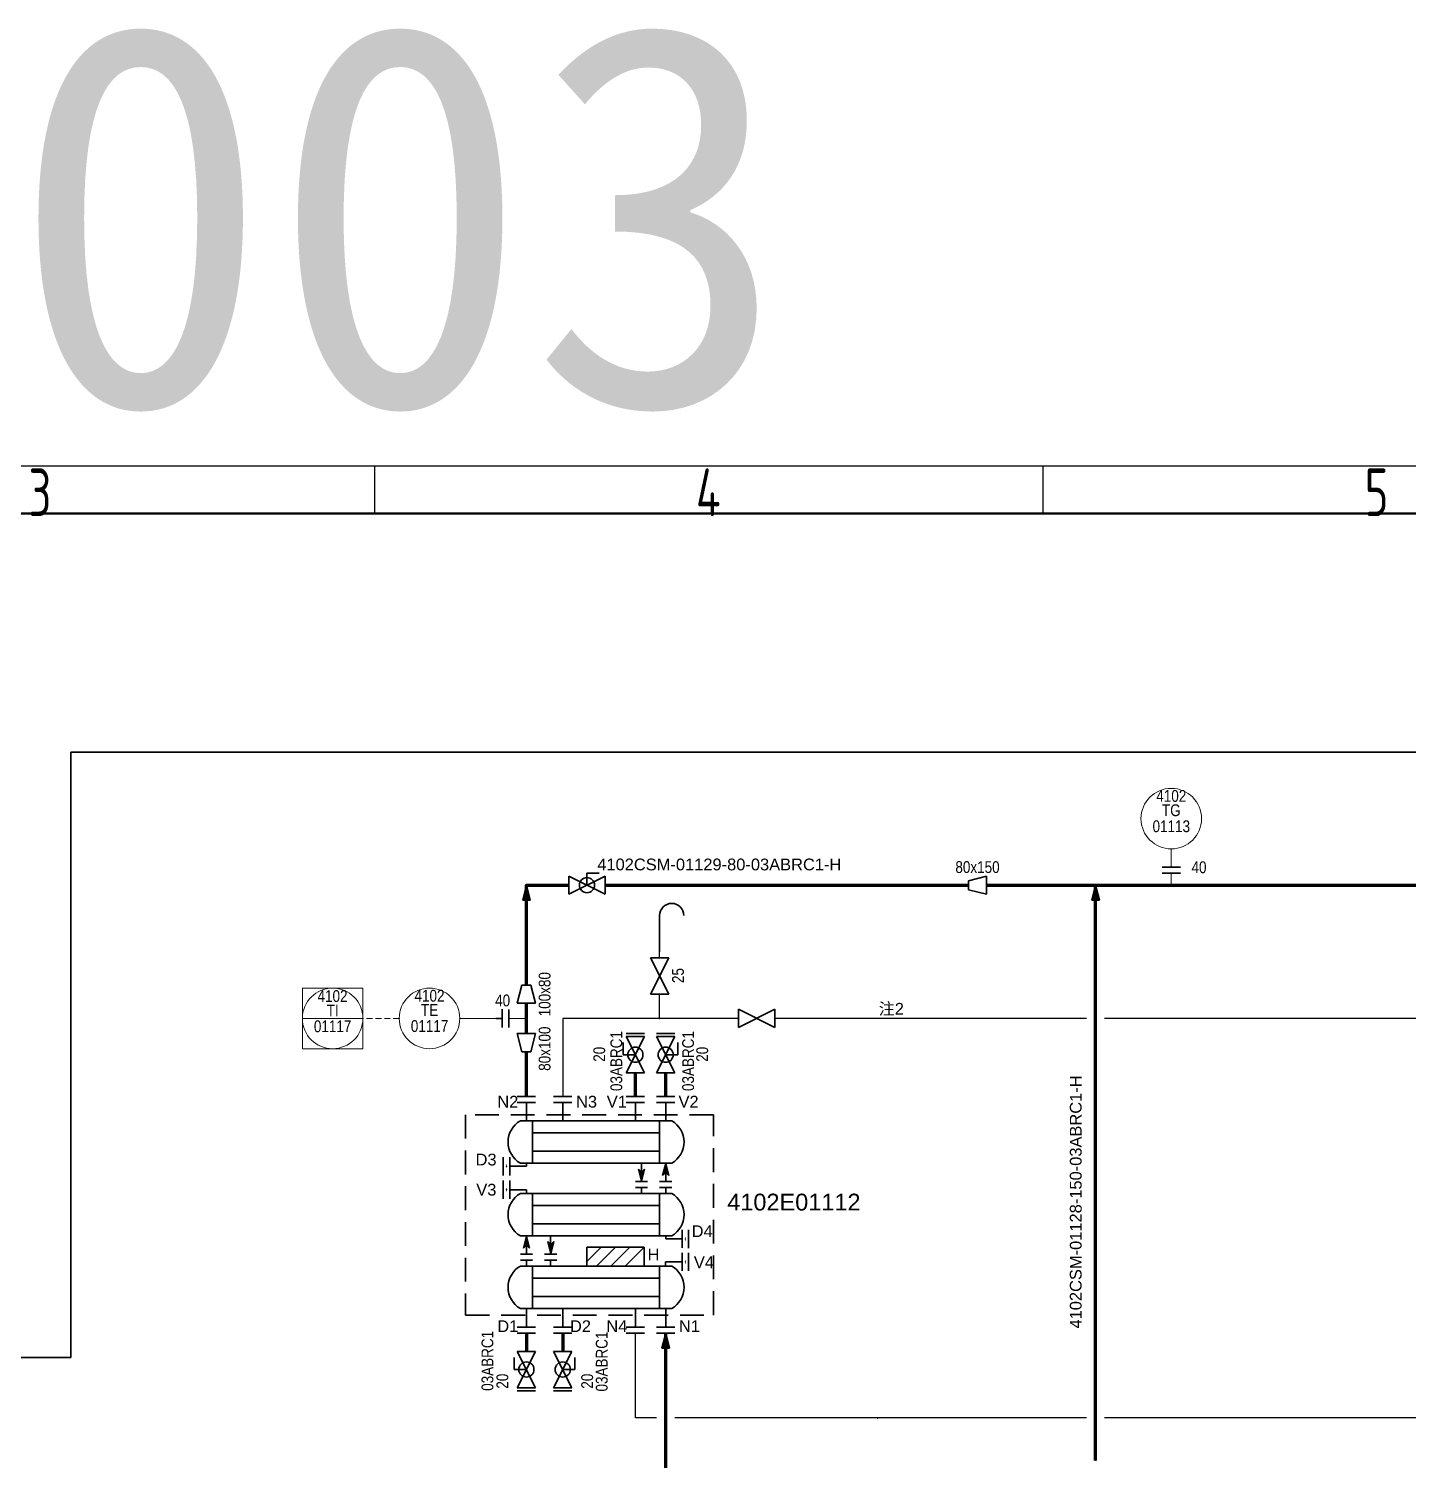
# Model space of a CAD drawing. Extents: x 757 to 8510, y -6585 to 527.
# Drawn here: x 3755.7 to 4045.1, y -486.3 to -185.9 of the extents above; entities that cross this region are included whole.
import ezdxf
from ezdxf.enums import TextEntityAlignment as Align

# ---------------------------------------------------------------- set-up
doc = ezdxf.new("R2010")
doc.units = 0
doc.header["$MEASUREMENT"] = 0
doc.linetypes.add('DASHED', pattern=[0.75, 0.5, -0.25])
doc.linetypes.add('ELECTRIC', pattern=[0.1875, 0.125, -0.0625])
doc.layers.get('0').update_dxf_attribs({"linetype": 'CONTINUOUS'})
for name, color, linetype in [('10', 7, 'CONTINUOUS'), ('11', 7, 'CONTINUOUS'), ('12', 7, 'CONTINUOUS'), ('ConsistencyChecks', 7, 'CONTINUOUS'), ('Default', 6, 'CONTINUOUS'), ('Notes', 7, 'CONTINUOUS'), ('PUB_TITLE', 1, 'CONTINUOUS'), ('图框', 92, 'CONTINUOUS')]:
    doc.layers.add(name, color=color, linetype=linetype)
doc.styles.add('Arial', font='arial.ttf')
doc.styles.add('Arial Narrow', font='ARIALN.TTF')
doc.styles.add('CD-Title Block', font='gbenor.shx', dxfattribs={"width": 0.8, "bigfont": 'gbcbig.shx'})
doc.styles.add('txt.shx', font='arial.ttf')

# ---------------------------------------------------------------- blocks, each defined once
blk = doc.blocks.new('DISCR FIELD MOUNTED TT')
at = {"color": 0, "linetype": 'ByBlock', "lineweight": -2}
blk.add_circle((0, 0), 6.35, dxfattribs=at)
blk = doc.blocks.new('DOUBLE FLANGE')
at = {"color": 0, "linetype": 'ByBlock', "lineweight": -2}
for p, q in [((0, -1.905), (0, 1.905)), ((1.27, -1.905), (1.27, 1.905))]:
    blk.add_line(p, q, dxfattribs=at)
blk = doc.blocks.new('FREE VENT')
at = {"color": 0, "linetype": 'ByBlock', "lineweight": -2}
blk.add_line((0, 0), (0, 7.62), dxfattribs=at)
blk.add_arc((2.54, 7.62), 2.54, 0, 180, dxfattribs=at)
blk = doc.blocks.new('CONCENTRIC')
at = {"color": 0, "linetype": 'ByBlock', "lineweight": -2}
for p, q in [((-1.905, -1.905), (-1.905, 1.905)), ((-1.905, 1.905), (1.905, 0.953)), ((1.905, 0.953), (1.905, -0.952)), ((1.905, -0.952), (-1.905, -1.905))]:
    blk.add_line(p, q, dxfattribs=at)
blk = doc.blocks.new('GLOBE VALVE')
at = {"color": 0, "linetype": 'ByBlock', "lineweight": -2}
for p, q in [((-3.81, -1.905), (3.81, 1.905)), ((3.81, -1.905), (-3.81, 1.905)), ((-3.81, 1.905), (-3.81, -1.905)), ((3.81, 1.905), (3.81, -1.905))]:
    blk.add_line(p, q, dxfattribs=at)
blk = doc.blocks.new('FLANGE BLIND WITHOUT TAP', base_point=(0.306, 0))
at = {"color": 0, "linetype": 'ByBlock', "lineweight": -2}
blk.add_line((0.635, -1.905), (0.635, 1.905), dxfattribs=at)
blk = doc.blocks.new('CHENGDA-DCS FUNC ACCESS IN PRIME LOC~1', base_point=(1.27, 1.27))
at = {"color": 0, "linetype": 'ByBlock', "lineweight": -2}
for p, q in [((-5.08, 7.62), (7.62, 7.62)), ((-5.08, -5.08), (-5.08, 7.62)), ((7.62, 7.62), (7.62, -5.08)), ((-5.08, 1.27), (7.62, 1.27)), ((7.62, -5.08), (-5.08, -5.08))]:
    blk.add_line(p, q, dxfattribs=at)
blk.add_circle((1.27, 1.27), 6.35, dxfattribs=at)
blk = doc.blocks.new('FLANGE TO AP AND TT')
at = {"color": 0, "linetype": 'ByBlock', "lineweight": -2}
for p, q in [((0, 0), (-1.27, 0)), ((0, -1.91), (0, 1.9)), ((1.37, -1.89), (1.37, 1.92))]:
    blk.add_line(p, q, dxfattribs=at)
blk = doc.blocks.new('CHENGDA-FLANGED NOZZLE CONNECT TO TT')
at = {"color": 0, "linetype": 'ByBlock', "lineweight": -2}
for p, q in [((0, 0), (2.54, 0)), ((2.54, 0), (2.54, 1.905)), ((2.54, 1.905), (2.54, -1.905)), ((3.81, 1.905), (3.81, -1.905))]:
    blk.add_line(p, q, dxfattribs=at)
blk = doc.blocks.new('BALL VALVE')
at = {"color": 0, "linetype": 'ByBlock', "lineweight": -2}
for p, q in [((-3.81, 1.905), (-3.81, -1.905)), ((3.81, -1.905), (-3.81, 1.905)), ((-3.81, -1.905), (3.81, 1.905)), ((0, 0), (0, 2.54)), ((0, 2.54), (2.54, 2.54)), ((3.81, 1.905), (3.81, -1.905))]:
    blk.add_line(p, q, dxfattribs=at)
blk.add_circle((0, 0), 1.587, dxfattribs=at)
blk = doc.blocks.new('A1图框_H')
at = {"layer": '图框', "linetype": 'Continuous'}
for p, q in [((-410.5, 584), (-410.5, 574)), ((-270.33, 584), (-270.33, 574))]:
    blk.add_line(p, q, dxfattribs=at)
blk.add_lwpolyline([(-831, 584), (10, 584), (10, -10), (-831, -10)], close=True, dxfattribs=at)
at = {"layer": '图框', "linetype": 'Continuous', "const_width": 0.5}
blk.add_lwpolyline([(-806, 574), (0, 574), (0, 0), (-806, 0)], close=True, dxfattribs=at)
at = {"layer": '图框', "linetype": 'Continuous', "style": 'CD-Title Block', "width": 0.8}
for s, p in [('3', (-480.67, 578.47)), ('4', (-340.5, 578.47)), ('5', (-200.33, 578.47))]:
    blk.add_text(s, height=10, dxfattribs=at).set_placement(p, align=Align.MIDDLE)

msp = doc.modelspace()

# ---------------------------------------------------------------- hatches: boundary and pattern name
at = {"layer": '11', "linetype": 'ByBlock'}
for points in [[(3860.11, -365.62), (3859.33, -368.78), (3860.91, -368.78)], [(3979.49, -365.62), (3978.71, -368.78), (3980.29, -368.78)], [(3889.32, -459.6), (3888.54, -462.76), (3890.12, -462.76)]]:
    msp.add_hatch(color=7, dxfattribs=at).paths.add_polyline_path(points)

# ---------------------------------------------------------------- linework, layer by layer
at = {"layer": '10', "color": 16, "linetype": 'DASHED', "lineweight": 35, "ltscale": 10, "true_color": 0x800000}
for p, q in [((3847.34, -413.77), (3847.34, -455.79)), ((3899.33, -413.77), (3847.34, -413.77)), ((3899.33, -455.79), (3899.33, -413.77)), ((3847.34, -455.79), (3899.33, -455.79))]:
    msp.add_line(p, q, dxfattribs=at)
at = {"layer": '10', "color": 16, "linetype": 'Continuous', "lineweight": 35, "true_color": 0x800000}
for p, q in [((3856.61, -422.68), (3856.61, -426.49)), ((3860.11, -424.58), (3856.61, -424.58)), ((3860.11, -423.93), (3860.11, -424.58)), ((3856.62, -431.4), (3856.62, -427.59)), ((3860.11, -429.49), (3856.62, -429.49)), ((3860.11, -430.28), (3860.11, -429.49)), ((3892.78, -437.91), (3892.78, -441.72)), ((3889.33, -439.16), (3889.33, -439.82)), ((3889.33, -439.82), (3892.78, -439.82)), ((3892.77, -446.52), (3892.77, -442.71)), ((3889.3, -444.61), (3892.77, -444.61)), ((3889.3, -445.46), (3889.3, -444.61))]:
    msp.add_line(p, q, dxfattribs=at)
at = {"layer": '10', "color": 7, "linetype": 'Continuous', "lineweight": 35}
for p, q in [((3872.81, -444.52), (3875.8, -441.52)), ((3872.81, -441.52), (3872.81, -445.52)), ((3884.81, -441.52), (3872.81, -441.52)), ((3874.81, -445.52), (3878.8, -441.52)), ((3877.81, -445.52), (3881.8, -441.52)), ((3880.81, -445.52), (3884.81, -441.52)), ((3884.81, -445.52), (3884.81, -441.52)), ((3872.81, -445.52), (3884.81, -445.52))]:
    msp.add_line(p, q, dxfattribs=at)
at = {"layer": '11', "color": 56, "linetype": 'Continuous', "lineweight": 35, "true_color": 0x808000}
msp.add_line((3764.57, -337.68), (4111.57, -337.68), dxfattribs=at)
at = {"layer": '11', "color": 7, "linetype": 'Continuous', "lineweight": 35}
for p, q in [((3860.11, -365.62), (3859.33, -368.78)), ((3860.91, -368.78), (3860.11, -365.62)), ((3979.49, -365.62), (3978.71, -368.78)), ((3980.29, -368.78), (3979.49, -365.62)), ((3859.33, -368.78), (3860.91, -368.78)), ((3978.71, -368.78), (3980.29, -368.78)), ((3889.32, -459.6), (3888.54, -462.76)), ((3890.12, -462.76), (3889.32, -459.6)), ((3888.54, -462.76), (3890.12, -462.76))]:
    msp.add_line(p, q, dxfattribs=at)
at = {"layer": '11', "color": 56, "linetype": 'Continuous', "lineweight": 35, "true_color": 0x808000}
for points in [[(3764.57, -337.68), (3764.57, -464.68)], [(3764.57, -464.68), (3664.11, -464.68)]]:
    msp.add_lwpolyline(points, dxfattribs=at)
at = {"layer": '11', "color": 7, "linetype": 'Continuous', "lineweight": 0}
for points in [[(3860.11, -365.62), (3859.33, -368.78), (3860.91, -368.78)], [(3979.49, -365.62), (3978.71, -368.78), (3980.29, -368.78)], [(3889.32, -459.6), (3888.54, -462.76), (3890.12, -462.76)]]:
    msp.add_lwpolyline(points, close=True, dxfattribs=at)
at = {"layer": '11', "color": 56, "linetype": 'Continuous', "lineweight": 70, "true_color": 0x808000}
for points in [[(3860.11, -386.57), (3860.11, -365.62), (3869, -365.62)], [(3876.62, -365.62), (3952.82, -365.62)], [(3956.63, -365.62), (3979.49, -365.62)], [(3979.49, -486.27), (3979.49, -365.62)], [(3979.49, -365.62), (3995.36, -365.62)], [(3995.36, -365.62), (4111.57, -365.62)], [(3860.11, -393.56), (3860.11, -390.38)], [(3860.11, -396.73), (3860.11, -393.56)], [(3860.11, -409.96), (3860.11, -400.54)], [(3882.97, -409.96), (3882.97, -404.99)], [(3889.32, -409.96), (3889.32, -404.99)], [(3855.97, -424.58), (3855.9, -424.58)], [(3855.98, -429.49), (3855.9, -429.49)], [(3893.41, -439.82), (3893.47, -439.82)], [(3893.41, -444.61), (3893.47, -444.61)], [(3860.11, -459.6), (3860.11, -463.41)], [(3867.73, -459.6), (3867.73, -463.41)], [(3889.32, -506.59), (3889.32, -459.6)]]:
    msp.add_lwpolyline(points, dxfattribs=at)
at = {"layer": '11', "color": 30, "linetype": 'Continuous', "lineweight": 25, "true_color": 0xff8000}
for points in [[(3888.05, -380.86), (3888.05, -379.59)], [(3888.05, -393.56), (3888.05, -388.48)], [(3888.05, -393.56), (3867.73, -393.56), (3867.73, -409.96)], [(3904.56, -393.56), (3888.05, -393.56)], [(3977.59, -393.56), (3912.18, -393.56)], [(4111.57, -393.56), (3981.39, -393.56)], [(3887.42, -477.38), (3882.97, -477.38), (3882.97, -459.6)], [(3933.77, -477.38), (3891.22, -477.38)], [(3977.59, -477.38), (3933.77, -477.38)], [(4111.57, -477.38), (3981.39, -477.38)]]:
    msp.add_lwpolyline(points, dxfattribs=at)
at = {"layer": '11', "color": 7, "linetype": 'Continuous', "lineweight": 35}
for p in [(3979.49, -365.62), (3995.36, -365.62), (3860.11, -393.56), (3888.05, -393.56), (3933.77, -477.38)]:
    msp.add_point(p, dxfattribs=at)
at = {"layer": '12', "color": 96, "linetype": 'Continuous', "lineweight": 18, "true_color": 0x008000}
for points in [[(3995.36, -361.81), (3995.36, -358)], [(3995.36, -365.62), (3995.36, -363.08)], [(3846.14, -393.56), (3853.76, -393.56)], [(3856.36, -393.56), (3860.11, -393.56)]]:
    msp.add_lwpolyline(points, dxfattribs=at)
at = {"layer": '12', "color": 96, "linetype": 'ELECTRIC', "lineweight": 18, "ltscale": 10, "true_color": 0x008000}
msp.add_lwpolyline([(3833.44, -393.56), (3825.82, -393.56)], dxfattribs=at)
at = {"layer": 'ConsistencyChecks', "color": 7, "linetype": 'Continuous', "lineweight": 9}
for p in [(3995.36, -358), (3995.36, -361.81), (3995.36, -363.08), (3869, -365.62), (3876.62, -365.62), (3952.82, -365.62), (3956.63, -365.62), (3979.49, -365.62), (3979.49, -365.62), (3995.36, -365.62), (3995.36, -365.62), (3995.36, -365.62), (3888.05, -379.59), (3888.05, -380.86), (3860.11, -386.57), (3860.11, -390.38), (3888.05, -388.48), (3825.82, -393.56), (3833.44, -393.56), (3846.14, -393.56), (3853.76, -393.56), (3856.36, -393.56), (3860.11, -393.56), (3860.11, -393.56), (3860.11, -393.56), (3888.05, -393.56), (3888.05, -393.56), (3888.05, -393.56), (3904.56, -393.56), (3912.18, -393.56), (3860.11, -396.73), (3882.97, -397.37), (3882.97, -397.37), (3889.32, -397.37), (3889.32, -397.37), (3860.11, -400.54), (3882.97, -404.99), (3889.32, -404.99), (3860.11, -409.96), (3867.73, -409.96), (3882.97, -409.96), (3889.32, -409.96), (3860.11, -413.77), (3867.73, -413.77), (3882.97, -413.77), (3889.32, -413.77), (3855.9, -424.58), (3855.97, -424.58), (3860.11, -423.93), (3855.9, -429.49), (3855.98, -429.49), (3860.11, -430.28), (3889.33, -439.16), (3893.41, -439.82), (3893.47, -439.82), (3889.3, -445.46), (3893.41, -444.61), (3893.47, -444.61), (3860.11, -455.79), (3867.73, -455.79), (3882.97, -455.79), (3889.32, -455.79), (3860.11, -459.6), (3867.73, -459.6), (3882.97, -459.6), (3889.32, -459.6), (3860.11, -463.41), (3867.73, -463.41), (3860.11, -471.03), (3860.11, -471.03), (3867.73, -471.03), (3867.73, -471.03), (3933.77, -477.38), (3933.77, -477.38), (3933.77, -477.38), (3979.49, -486.27)]:
    msp.add_point(p, dxfattribs=at)
at = {"layer": 'ConsistencyChecks', "color": 5, "linetype": 'Continuous', "lineweight": 9}
msp.add_point((3979.49, -365.62), dxfattribs=at)
at = {"layer": 'Default', "color": 7, "linetype": 'Continuous', "lineweight": 35}
for p, q in [((3883.6, -425.15), (3884.24, -425.79)), ((3884.24, -427.69), (3883.6, -425.15)), ((3884.24, -427.06), (3883.82, -425.36)), ((3884.24, -426.42), (3884.03, -425.57)), ((3884.24, -425.79), (3884.87, -425.15)), ((3884.87, -425.15), (3884.24, -427.69)), ((3884.66, -425.36), (3884.24, -427.06)), ((3884.45, -425.57), (3884.24, -426.42)), ((3884.24, -425.79), (3884.24, -426.42)), ((3884.24, -426.42), (3884.24, -427.06)), ((3888.68, -426.52), (3889.32, -423.98)), ((3889.32, -425.88), (3888.68, -426.52)), ((3888.9, -426.31), (3889.32, -424.61)), ((3889.11, -426.1), (3889.32, -425.25)), ((3889.32, -424.61), (3889.32, -423.98)), ((3889.32, -423.98), (3889.95, -426.52)), ((3889.32, -425.25), (3889.32, -424.61)), ((3889.32, -424.61), (3889.74, -426.31)), ((3889.32, -425.88), (3889.32, -425.25)), ((3889.32, -425.25), (3889.53, -426.1)), ((3889.95, -426.52), (3889.32, -425.88)), ((3884.24, -427.06), (3884.24, -427.69)), ((3859.47, -441.76), (3860.11, -439.22)), ((3860.11, -441.12), (3859.47, -441.76)), ((3859.69, -441.55), (3860.11, -439.85)), ((3859.9, -441.34), (3860.11, -440.49)), ((3860.11, -439.85), (3860.11, -439.22)), ((3860.11, -439.22), (3860.74, -441.76)), ((3860.11, -440.49), (3860.11, -439.85)), ((3860.11, -439.85), (3860.53, -441.55)), ((3860.11, -441.12), (3860.11, -440.49)), ((3860.11, -440.49), (3860.32, -441.34)), ((3860.74, -441.76), (3860.11, -441.12)), ((3864.62, -440.37), (3865.25, -441)), ((3865.25, -442.91), (3864.62, -440.37)), ((3865.25, -442.27), (3864.83, -440.58)), ((3865.25, -441.64), (3865.04, -440.79)), ((3865.25, -441), (3865.89, -440.37)), ((3865.89, -440.37), (3865.25, -442.91)), ((3865.68, -440.58), (3865.25, -442.27)), ((3865.46, -440.79), (3865.25, -441.64)), ((3865.25, -441), (3865.25, -441.64)), ((3865.25, -441.64), (3865.25, -442.27)), ((3865.25, -442.27), (3865.25, -442.91))]:
    msp.add_line(p, q, dxfattribs=at)
at = {"layer": 'Notes', "color": 7, "linetype": 'Continuous', "lineweight": 35}
for p, q in [((3860.11, -413.77), (3860.11, -415.04)), ((3867.73, -413.77), (3867.73, -415.04)), ((3882.97, -413.77), (3882.97, -415.04)), ((3889.32, -413.77), (3889.32, -415.04)), ((3861.38, -415.04), (3858.84, -415.04)), ((3888.05, -415.04), (3890.59, -415.04)), ((3861.38, -417.58), (3888.05, -417.58)), ((3861.38, -421.39), (3888.05, -421.39)), ((3861.38, -423.93), (3858.84, -423.93)), ((3884.24, -423.93), (3884.24, -427.74)), ((3888.05, -423.93), (3890.59, -423.93)), ((3889.32, -427.74), (3889.32, -423.93)), ((3882.97, -427.74), (3885.51, -427.74)), ((3882.97, -429.01), (3885.51, -429.01)), ((3884.24, -429.01), (3884.24, -430.28)), ((3888.05, -427.74), (3890.59, -427.74)), ((3888.05, -429.01), (3890.59, -429.01)), ((3889.32, -429.01), (3889.32, -430.28)), ((3858.84, -430.28), (3861.38, -430.28)), ((3888.05, -430.28), (3890.59, -430.28)), ((3861.38, -432.82), (3888.05, -432.82)), ((3861.38, -436.63), (3888.05, -436.63)), ((3858.84, -439.17), (3861.38, -439.17)), ((3860.11, -442.98), (3860.11, -439.17)), ((3865.19, -442.98), (3865.19, -439.17)), ((3888.05, -439.17), (3890.59, -439.17)), ((3858.84, -442.98), (3861.38, -442.98)), ((3858.84, -444.25), (3861.38, -444.25)), ((3860.11, -444.25), (3860.11, -445.52)), ((3863.92, -442.98), (3866.46, -442.98)), ((3863.92, -444.25), (3866.46, -444.25)), ((3865.19, -444.25), (3865.19, -445.52)), ((3858.84, -445.52), (3861.38, -445.52)), ((3888.05, -445.52), (3890.59, -445.52)), ((3861.38, -448.06), (3888.05, -448.06)), ((3861.38, -451.87), (3888.05, -451.87)), ((3858.84, -454.41), (3861.38, -454.41)), ((3860.11, -455.68), (3860.11, -454.41)), ((3867.73, -455.68), (3867.73, -454.41)), ((3882.97, -455.68), (3882.97, -454.41)), ((3888.05, -454.41), (3890.59, -454.41)), ((3889.32, -455.68), (3889.32, -454.41))]:
    msp.add_line(p, q, dxfattribs=at)
for points in [[(3861.38, -415.04), (3888.05, -415.04), (3888.05, -423.93), (3861.38, -423.93)], [(3861.38, -430.28), (3888.05, -430.28), (3888.05, -439.17), (3861.38, -439.17)], [(3861.38, -445.52), (3888.05, -445.52), (3888.05, -454.41), (3861.38, -454.41)]]:
    msp.add_lwpolyline(points, close=True, dxfattribs=at)
for centre, start, end in [((3861.38, -419.48), 119.7449, 240.2551), ((3888.05, -419.48), 299.7449, 60.2551), ((3861.38, -434.72), 119.7449, 240.2551), ((3888.05, -434.72), 299.7449, 60.2551), ((3861.38, -449.96), 119.7449, 240.2551), ((3888.05, -449.96), 299.7449, 60.2551)]:
    msp.add_arc(centre, 5.12, start, end, dxfattribs=at)
at = {"layer": 'PUB_TITLE', "color": 2}
msp.add_lwpolyline([(3407.75, -277.65), (4248.75, -277.65), (4248.75, -871.65), (3407.75, -871.65)], close=True, dxfattribs=at)

# ---------------------------------------------------------------- block references
at = {"layer": '10', "color": 16, "linetype": 'Continuous', "lineweight": 35, "true_color": 0x800000, "xscale": -1}
for p, rotation in [((3860.11, -413.77), 269.9999999999941), ((3867.73, -413.77), 269.9999999999941), ((3882.97, -413.77), 269.9999999999941), ((3889.32, -413.77), 269.9999999999941), ((3860.11, -455.79), 90.00000000000593), ((3867.73, -455.79), 90.00000000000593), ((3882.97, -455.79), 90.00000000000593), ((3889.32, -455.79), 90.00000000000593)]:
    msp.add_blockref('CHENGDA-FLANGED NOZZLE CONNECT TO TT', p, dxfattribs=dict(at, rotation=rotation))
at = {"layer": '11', "color": 56, "linetype": 'Continuous', "lineweight": 35, "true_color": 0x808000}
for name, p in [('BALL VALVE', (3872.81, -365.62)), ('FREE VENT', (3888.05, -379.59)), ('FLANGE BLIND WITHOUT TAP', (3893.8, -439.82)), ('FLANGE BLIND WITHOUT TAP', (3893.8, -444.61))]:
    msp.add_blockref(name, p, dxfattribs=at)
at = {"layer": '11', "color": 56, "linetype": 'Continuous', "lineweight": 35, "true_color": 0x808000, "xscale": -1}
for name, p, rotation in [('DOUBLE FLANGE', (3995.36, -363.08), 269.9999999999941), ('FLANGE TO AP AND TT', (3855.03, -393.56), 180), ('FLANGE BLIND WITHOUT TAP', (3882.97, -397.04), 269.9999999999941), ('FLANGE BLIND WITHOUT TAP', (3889.32, -397.04), 269.9999999999941), ('BALL VALVE', (3889.32, -401.18), 269.9999999999941), ('BALL VALVE', (3867.73, -467.22), 269.9999999999941), ('FLANGE BLIND WITHOUT TAP', (3860.11, -471.36), 90.00000000000593), ('FLANGE BLIND WITHOUT TAP', (3867.73, -471.36), 90.00000000000593)]:
    msp.add_blockref(name, p, dxfattribs=dict(at, rotation=rotation))
at = {"layer": '11', "color": 56, "linetype": 'Continuous', "lineweight": 35, "true_color": 0x808000}
for name, p, rotation in [('CONCENTRIC', (3954.72, -365.62), 180.0000000000119), ('GLOBE VALVE', (3888.05, -384.67), 90.00000000000594), ('CONCENTRIC', (3860.11, -388.48), 90.00000000000594), ('CONCENTRIC', (3860.11, -398.64), 269.9999999999941), ('BALL VALVE', (3882.97, -401.18), 90.00000000000594), ('FLANGE BLIND WITHOUT TAP', (3855.58, -429.49), 180.0000000000119), ('BALL VALVE', (3860.11, -467.22), 90.00000000000594)]:
    msp.add_blockref(name, p, dxfattribs=dict(at, rotation=rotation))
at = {"layer": '11', "color": 56, "linetype": 'Continuous', "lineweight": 35, "true_color": 0x808000, "xscale": -1}
for name, p in [('GLOBE VALVE', (3908.37, -393.56)), ('FLANGE BLIND WITHOUT TAP', (3855.57, -424.58))]:
    msp.add_blockref(name, p, dxfattribs=at)
at = {"layer": '12', "color": 96, "linetype": 'Continuous', "lineweight": 18, "true_color": 0x008000}
for name, p in [('DISCR FIELD MOUNTED TT', (3995.36, -351.65)), ('CHENGDA-DCS FUNC ACCESS IN PRIME LOC~1', (3819.47, -393.56)), ('DISCR FIELD MOUNTED TT', (3839.79, -393.56))]:
    msp.add_blockref(name, p, dxfattribs=at)
at = {"layer": '图框', "linetype": 'Continuous'}
msp.add_blockref('A1图框_H', (4238.75, -861.65), dxfattribs=at)

# ---------------------------------------------------------------- texts
at = {"layer": '10', "color": 7, "style": 'Arial'}
for s, height, p in [('N2', 2.469, (3856.21, -411.03)), ('N3', 2.469, (3872.72, -411.03)), ('V1', 2.469, (3879.07, -411.03)), ('V2', 2.469, (3894.12, -411.03)), ('D3', 2.469, (3851.65, -423.17)), ('V3', 2.469, (3851.71, -429.49)), ('4102E01112', 3.528, (3916.21, -432.09)), ('D4', 2.469, (3896.97, -438.2)), ('V4', 2.469, (3897.34, -444.72)), ('D1', 2.469, (3856.21, -458.13)), ('D2', 2.469, (3871.45, -458.13)), ('N4', 2.469, (3879.07, -458.13)), ('N1', 2.469, (3894.31, -458.13))]:
    msp.add_text(s, height=height, dxfattribs=at).set_placement(p, align=Align.MIDDLE_CENTER)
at = {"layer": '11', "color": 56, "true_color": 0x808000}
msp.add_text('003', height=80, dxfattribs=at).set_placement((3752, -264.95))
at = {"layer": '11', "color": 7, "style": 'Arial'}
msp.add_text('4102CSM-01129-80-03ABRC1-H', height=2.4694, dxfattribs=at).set_placement((3900.57, -362.5), align=Align.CENTER)
at = {"layer": '11', "color": 7, "style": 'Arial Narrow'}
for s, p in [('80x150', (3954.72, -361.81)), ('40', (4001.18, -361.85)), ('40', (3855.13, -389.79))]:
    msp.add_text(s, height=2.469, dxfattribs=at).set_placement(p, align=Align.MIDDLE_CENTER)
for s, p in [('100x80', (3863.92, -388.48)), ('25', (3891.9, -384.57)), ('80x100', (3863.92, -399.91)), ('20', (3875.39, -401.08)), ('20', (3896.98, -401.08)), ('20', (3855.07, -469.66)), ('20', (3872.85, -469.66))]:
    msp.add_text(s, height=2.469, rotation=90, dxfattribs=at).set_placement(p, align=Align.MIDDLE_CENTER)
at = {"layer": '11', "color": 7}
for s, height, style, p in [('03ABRC1', 2.469, 'Arial Narrow', (3880.2, -402.51)), ('4102CSM-01128-150-03ABRC1-H', 2.4694, 'Arial', (3976.56, -432.06)), ('03ABRC1', 2.469, 'Arial Narrow', (3853.17, -465.4))]:
    msp.add_text(s, height=height, rotation=90, dxfattribs=dict(at, style=style)).set_placement(p, align=Align.CENTER)
at = {"layer": '11', "color": 7, "style": 'Arial Narrow'}
for p in [(3892.79, -402.51), (3874.67, -465.54)]:
    msp.add_text('03ABRC1', height=2.469, rotation=90, dxfattribs=at).set_placement(p, align=Align.TOP_CENTER)
at = {"layer": '12', "color": 7, "style": 'Arial Narrow'}
for s, p in [('4102 ', (3995.76, -346.89)), ('TG ', (3995.76, -349.89)), ('01113', (3995.37, -353.25)), ('4102 ', (3819.84, -388.87)), ('4102 ', (3840.18, -388.8)), ('TI ', (3819.88, -391.89)), ('TE ', (3840.19, -391.8)), ('01117', (3819.47, -395.21)), ('01117', (3839.8, -395.16))]:
    msp.add_text(s, height=2.469, dxfattribs=at).set_placement(p, align=Align.MIDDLE_CENTER)
at = {"layer": 'Default', "color": 7, "style": 'txt.shx'}
for s, height, p in [('注2', 2.469, (3934, -391.54)), ('H', 2.47, (3885.51, -443.08))]:
    msp.add_text(s, height=height, dxfattribs=at).set_placement(p, align=Align.MIDDLE_LEFT)

doc.saveas('drawing.dxf')
